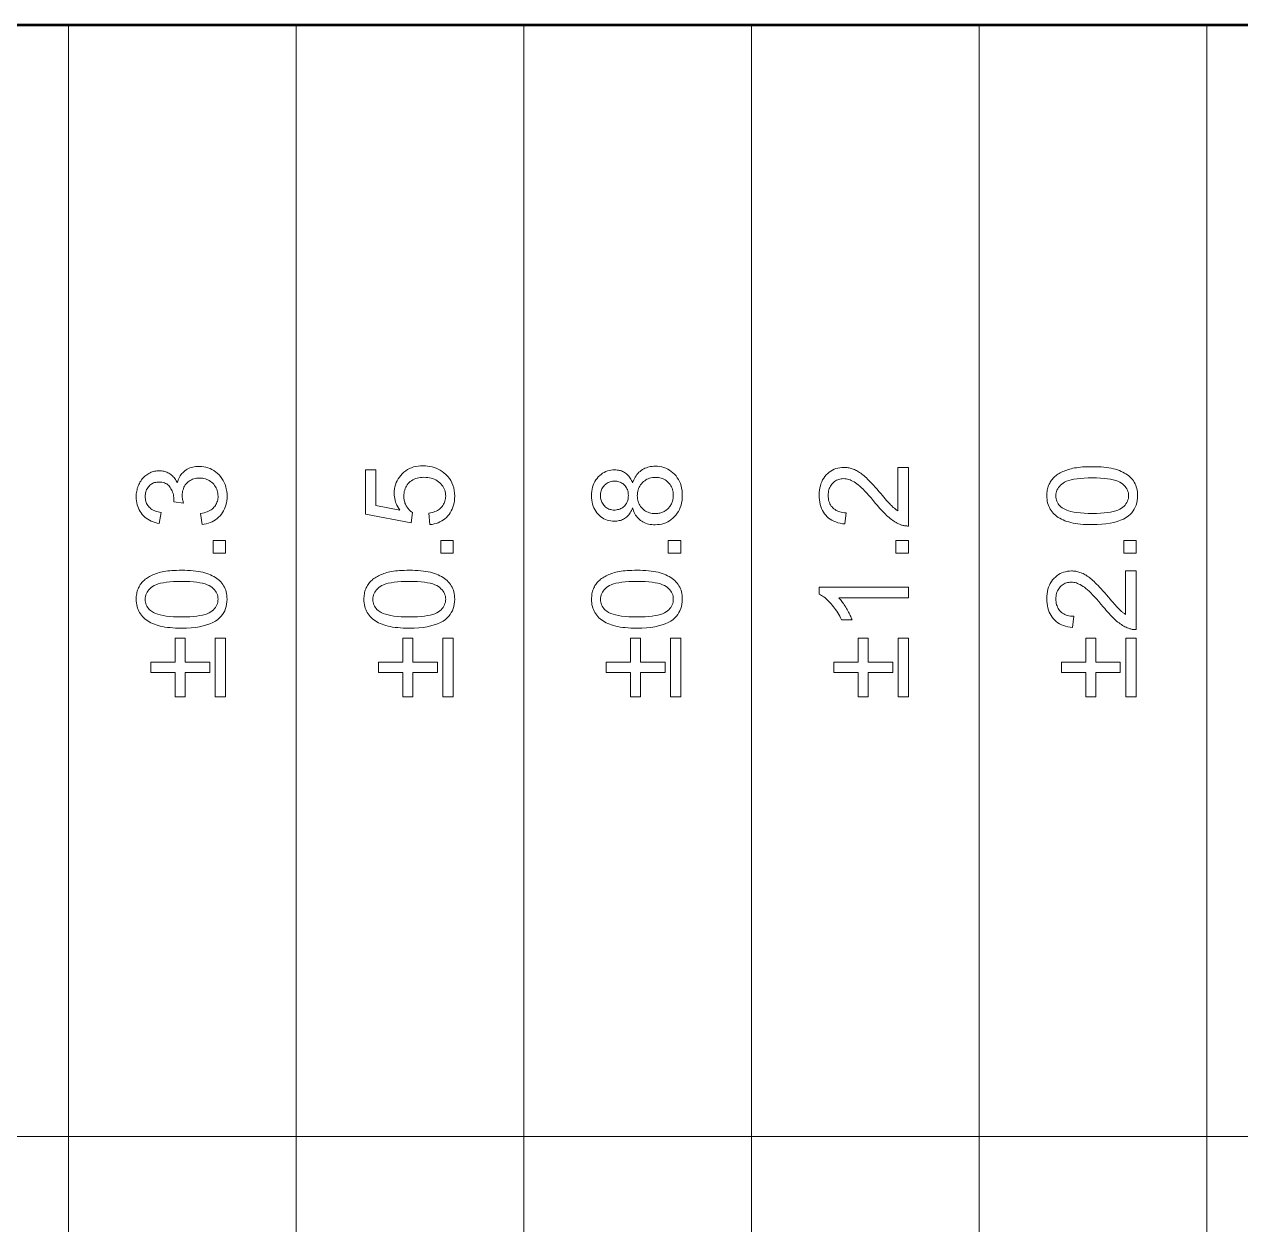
# Model space of a CAD drawing. Extents: x 23 to 417, y 3 to 294.
# Drawn here: x 189.29 to 202.97, y 36.73 to 50.24 of the extents above; entities that cross this region are included whole.
import ezdxf

# ---------------------------------------------------------------- set-up
doc = ezdxf.new("R2010")
doc.units = 0

msp = doc.modelspace()

# ---------------------------------------------------------------- linework, layer by layer
at = {"color": 7, "lineweight": 35}
msp.add_line((30.237, 50.237), (409.763, 50.237), dxfattribs=at)
at = {"color": 7, "lineweight": 13}
for p, q in [((176.422, 50.222), (230.758, 50.222)), ((189.786, 10.222), (189.786, 50.222)), ((192.347, 10.222), (192.347, 50.222)), ((194.908, 10.222), (194.908, 50.222)), ((197.468, 10.222), (197.468, 50.222)), ((200.029, 10.222), (200.029, 50.222)), ((202.59, 10.222), (202.59, 50.222)), ((182.104, 37.722), (212.833, 37.722))]:
    msp.add_line(p, q, dxfattribs=at)
for points in [[(191.287, 44.608), (191.271, 44.731), (191.291, 44.735), (191.31, 44.74), (191.328, 44.746), (191.345, 44.752), (191.36, 44.759), (191.375, 44.767), (191.388, 44.775), (191.4, 44.783), (191.411, 44.793), (191.421, 44.803), (191.43, 44.813), (191.438, 44.824), (191.444, 44.835), (191.45, 44.847), (191.455, 44.859), (191.46, 44.872), (191.463, 44.885), (191.465, 44.898), (191.467, 44.912), (191.467, 44.926), (191.466, 44.943), (191.465, 44.96), (191.462, 44.976), (191.457, 44.991), (191.452, 45.006), (191.445, 45.021), (191.438, 45.034), (191.429, 45.048), (191.418, 45.061), (191.407, 45.073), (191.395, 45.084), (191.382, 45.094), (191.368, 45.103), (191.354, 45.111), (191.34, 45.117), (191.325, 45.123), (191.309, 45.127), (191.293, 45.13), (191.276, 45.132), (191.258, 45.132), (191.242, 45.132), (191.226, 45.13), (191.21, 45.127), (191.195, 45.124), (191.181, 45.119), (191.167, 45.113), (191.154, 45.105), (191.142, 45.097), (191.13, 45.088), (191.119, 45.077), (191.108, 45.066), (191.099, 45.054), (191.091, 45.041), (191.084, 45.028), (191.078, 45.014), (191.073, 45), (191.069, 44.985), (191.066, 44.97), (191.064, 44.953), (191.064, 44.937), (191.064, 44.93), (191.064, 44.922), (191.065, 44.914), (191.066, 44.906), (191.067, 44.898), (191.069, 44.889), (191.071, 44.88), (191.073, 44.87), (191.075, 44.86), (191.077, 44.85), (190.97, 44.864), (190.97, 44.866), (190.97, 44.868), (190.97, 44.871), (190.971, 44.873), (190.971, 44.875), (190.971, 44.877), (190.971, 44.879), (190.971, 44.88), (190.971, 44.882), (190.971, 44.883), (190.971, 44.899), (190.969, 44.914), (190.967, 44.929), (190.965, 44.944), (190.961, 44.958), (190.956, 44.972), (190.951, 44.986), (190.945, 44.999), (190.938, 45.012), (190.93, 45.025), (190.922, 45.037), (190.912, 45.047), (190.902, 45.057), (190.89, 45.065), (190.878, 45.072), (190.865, 45.077), (190.851, 45.082), (190.836, 45.085), (190.821, 45.087), (190.804, 45.087), (190.791, 45.087), (190.778, 45.086), (190.766, 45.083), (190.754, 45.08), (190.742, 45.076), (190.731, 45.071), (190.721, 45.065), (190.711, 45.058), (190.701, 45.05), (190.692, 45.042), (190.684, 45.032), (190.676, 45.022), (190.669, 45.012), (190.664, 45.001), (190.659, 44.989), (190.655, 44.977), (190.652, 44.965), (190.65, 44.952), (190.648, 44.938), (190.648, 44.924), (190.648, 44.91), (190.65, 44.896), (190.652, 44.883), (190.655, 44.87), (190.659, 44.858), (190.664, 44.846), (190.67, 44.835), (190.677, 44.824), (190.684, 44.814), (190.693, 44.804), (190.702, 44.795), (190.713, 44.787), (190.724, 44.779), (190.736, 44.772), (190.749, 44.765), (190.763, 44.759), (190.778, 44.754), (190.794, 44.75), (190.81, 44.746), (190.828, 44.743), (190.806, 44.62), (190.782, 44.625), (190.759, 44.631), (190.737, 44.639), (190.716, 44.647), (190.696, 44.657), (190.678, 44.668), (190.66, 44.68), (190.644, 44.693), (190.629, 44.707), (190.615, 44.722), (190.602, 44.739), (190.59, 44.756), (190.58, 44.774), (190.571, 44.793), (190.564, 44.812), (190.558, 44.832), (190.553, 44.853), (190.55, 44.875), (190.547, 44.898), (190.547, 44.921), (190.547, 44.937), (190.548, 44.953), (190.55, 44.969), (190.552, 44.984), (190.556, 45), (190.559, 45.015), (190.564, 45.029), (190.569, 45.044), (190.575, 45.058), (190.582, 45.072), (190.589, 45.085), (190.597, 45.098), (190.605, 45.11), (190.614, 45.122), (190.623, 45.132), (190.633, 45.143), (190.644, 45.152), (190.655, 45.161), (190.666, 45.169), (190.678, 45.177), (190.69, 45.184), (190.702, 45.19), (190.715, 45.196), (190.728, 45.2), (190.74, 45.204), (190.753, 45.208), (190.766, 45.21), (190.78, 45.212), (190.793, 45.213), (190.807, 45.214), (190.82, 45.213), (190.832, 45.212), (190.845, 45.21), (190.857, 45.208), (190.869, 45.205), (190.88, 45.201), (190.892, 45.197), (190.903, 45.191), (190.914, 45.185), (190.925, 45.179), (190.935, 45.172), (190.945, 45.164), (190.955, 45.155), (190.964, 45.146), (190.972, 45.136), (190.981, 45.125), (190.988, 45.114), (190.996, 45.102), (191.003, 45.089), (191.009, 45.076), (191.014, 45.093), (191.019, 45.11), (191.026, 45.125), (191.033, 45.14), (191.041, 45.155), (191.05, 45.168), (191.059, 45.181), (191.07, 45.192), (191.082, 45.203), (191.094, 45.214), (191.107, 45.223), (191.121, 45.231), (191.136, 45.239), (191.151, 45.245), (191.167, 45.25), (191.183, 45.255), (191.2, 45.258), (191.218, 45.261), (191.236, 45.262), (191.256, 45.263), (191.281, 45.262), (191.306, 45.259), (191.331, 45.254), (191.354, 45.247), (191.377, 45.239), (191.398, 45.228), (191.419, 45.216), (191.44, 45.202), (191.459, 45.185), (191.478, 45.167), (191.495, 45.148), (191.51, 45.127), (191.524, 45.105), (191.536, 45.083), (191.546, 45.059), (191.554, 45.034), (191.56, 45.009), (191.565, 44.982), (191.568, 44.954), (191.569, 44.926), (191.568, 44.9), (191.565, 44.875), (191.562, 44.851), (191.556, 44.828), (191.549, 44.805), (191.54, 44.784), (191.53, 44.763), (191.518, 44.744), (191.505, 44.725), (191.49, 44.707), (191.474, 44.69), (191.457, 44.675), (191.439, 44.662), (191.42, 44.649), (191.4, 44.639), (191.379, 44.63), (191.358, 44.622), (191.335, 44.616), (191.311, 44.611)], [(193.85, 44.607), (193.839, 44.736), (193.857, 44.739), (193.875, 44.743), (193.891, 44.748), (193.907, 44.754), (193.921, 44.76), (193.935, 44.767), (193.948, 44.775), (193.959, 44.783), (193.97, 44.793), (193.98, 44.803), (193.989, 44.813), (193.997, 44.824), (194.004, 44.836), (194.011, 44.848), (194.016, 44.86), (194.02, 44.873), (194.023, 44.886), (194.026, 44.9), (194.027, 44.914), (194.028, 44.928), (194.027, 44.946), (194.025, 44.963), (194.022, 44.979), (194.017, 44.995), (194.011, 45.01), (194.004, 45.025), (193.995, 45.039), (193.985, 45.053), (193.974, 45.066), (193.961, 45.079), (193.947, 45.09), (193.932, 45.101), (193.917, 45.11), (193.9, 45.118), (193.883, 45.125), (193.865, 45.13), (193.846, 45.134), (193.826, 45.137), (193.805, 45.139), (193.783, 45.14), (193.763, 45.139), (193.743, 45.138), (193.724, 45.135), (193.707, 45.13), (193.69, 45.125), (193.673, 45.119), (193.658, 45.111), (193.644, 45.102), (193.63, 45.092), (193.618, 45.081), (193.606, 45.069), (193.596, 45.056), (193.587, 45.042), (193.579, 45.028), (193.572, 45.013), (193.567, 44.997), (193.562, 44.98), (193.559, 44.963), (193.558, 44.945), (193.557, 44.926), (193.557, 44.915), (193.558, 44.903), (193.559, 44.892), (193.561, 44.881), (193.564, 44.87), (193.567, 44.859), (193.57, 44.849), (193.574, 44.839), (193.579, 44.829), (193.584, 44.819), (193.59, 44.81), (193.595, 44.801), (193.602, 44.793), (193.608, 44.784), (193.615, 44.777), (193.622, 44.769), (193.63, 44.762), (193.637, 44.756), (193.645, 44.75), (193.654, 44.744), (193.639, 44.629), (193.125, 44.726), (193.125, 45.223), (193.243, 45.223), (193.243, 44.824), (193.511, 44.77), (193.499, 44.788), (193.489, 44.807), (193.479, 44.825), (193.471, 44.844), (193.464, 44.862), (193.459, 44.881), (193.454, 44.901), (193.451, 44.92), (193.449, 44.939), (193.449, 44.959), (193.449, 44.985), (193.452, 45.01), (193.457, 45.034), (193.463, 45.057), (193.471, 45.08), (193.481, 45.102), (193.493, 45.122), (193.507, 45.143), (193.522, 45.162), (193.539, 45.18), (193.558, 45.197), (193.578, 45.213), (193.598, 45.226), (193.62, 45.238), (193.643, 45.248), (193.667, 45.256), (193.692, 45.262), (193.718, 45.267), (193.745, 45.269), (193.773, 45.27), (193.799, 45.269), (193.825, 45.267), (193.851, 45.263), (193.875, 45.258), (193.899, 45.25), (193.922, 45.242), (193.945, 45.231), (193.966, 45.22), (193.987, 45.206), (194.007, 45.191), (194.03, 45.171), (194.051, 45.15), (194.069, 45.127), (194.085, 45.103), (194.098, 45.077), (194.109, 45.05), (194.118, 45.022), (194.124, 44.992), (194.127, 44.961), (194.129, 44.928), (194.128, 44.902), (194.126, 44.876), (194.122, 44.851), (194.116, 44.827), (194.11, 44.805), (194.101, 44.783), (194.091, 44.762), (194.08, 44.742), (194.067, 44.723), (194.052, 44.706), (194.036, 44.689), (194.02, 44.674), (194.002, 44.661), (193.983, 44.649), (193.963, 44.638), (193.943, 44.629), (193.921, 44.621), (193.898, 44.615), (193.874, 44.61)], [(196.13, 44.796), (196.124, 44.781), (196.118, 44.767), (196.111, 44.754), (196.104, 44.741), (196.096, 44.73), (196.088, 44.719), (196.079, 44.709), (196.07, 44.699), (196.06, 44.691), (196.05, 44.683), (196.04, 44.676), (196.029, 44.67), (196.017, 44.664), (196.005, 44.659), (195.993, 44.655), (195.981, 44.652), (195.968, 44.649), (195.954, 44.648), (195.94, 44.646), (195.926, 44.646), (195.905, 44.647), (195.884, 44.649), (195.864, 44.653), (195.844, 44.659), (195.826, 44.666), (195.808, 44.674), (195.79, 44.684), (195.774, 44.696), (195.758, 44.71), (195.743, 44.724), (195.728, 44.741), (195.716, 44.758), (195.705, 44.776), (195.695, 44.796), (195.687, 44.816), (195.68, 44.837), (195.675, 44.86), (195.671, 44.883), (195.669, 44.908), (195.668, 44.933), (195.669, 44.959), (195.671, 44.984), (195.675, 45.007), (195.68, 45.03), (195.687, 45.051), (195.696, 45.072), (195.705, 45.092), (195.717, 45.11), (195.73, 45.128), (195.744, 45.144), (195.76, 45.159), (195.776, 45.173), (195.793, 45.185), (195.81, 45.195), (195.829, 45.204), (195.847, 45.211), (195.867, 45.217), (195.887, 45.221), (195.908, 45.223), (195.929, 45.224), (195.943, 45.223), (195.957, 45.222), (195.97, 45.221), (195.982, 45.218), (195.995, 45.215), (196.006, 45.211), (196.018, 45.206), (196.029, 45.2), (196.04, 45.194), (196.051, 45.187), (196.061, 45.18), (196.07, 45.171), (196.079, 45.162), (196.088, 45.152), (196.096, 45.141), (196.104, 45.13), (196.111, 45.118), (196.118, 45.105), (196.124, 45.091), (196.13, 45.076), (196.136, 45.094), (196.143, 45.112), (196.151, 45.128), (196.16, 45.143), (196.169, 45.158), (196.179, 45.171), (196.19, 45.184), (196.202, 45.196), (196.214, 45.207), (196.227, 45.217), (196.24, 45.226), (196.255, 45.234), (196.269, 45.241), (196.285, 45.247), (196.3, 45.253), (196.316, 45.257), (196.333, 45.26), (196.35, 45.263), (196.368, 45.264), (196.386, 45.265), (196.412, 45.264), (196.436, 45.261), (196.46, 45.257), (196.483, 45.25), (196.505, 45.242), (196.526, 45.232), (196.546, 45.22), (196.565, 45.207), (196.584, 45.191), (196.602, 45.174), (196.619, 45.155), (196.633, 45.135), (196.647, 45.114), (196.658, 45.092), (196.668, 45.069), (196.675, 45.045), (196.682, 45.019), (196.686, 44.992), (196.688, 44.964), (196.689, 44.935), (196.688, 44.906), (196.686, 44.878), (196.681, 44.852), (196.675, 44.826), (196.667, 44.802), (196.658, 44.778), (196.646, 44.756), (196.633, 44.735), (196.618, 44.715), (196.602, 44.697), (196.584, 44.679), (196.565, 44.664), (196.545, 44.65), (196.525, 44.638), (196.503, 44.628), (196.481, 44.62), (196.458, 44.614), (196.434, 44.609), (196.409, 44.607), (196.383, 44.606), (196.364, 44.606), (196.345, 44.608), (196.327, 44.61), (196.31, 44.614), (196.293, 44.618), (196.277, 44.624), (196.262, 44.63), (196.247, 44.637), (196.233, 44.646), (196.22, 44.655), (196.207, 44.666), (196.195, 44.677), (196.184, 44.689), (196.174, 44.702), (196.164, 44.715), (196.156, 44.73), (196.148, 44.745), (196.141, 44.761), (196.135, 44.778)], [(199.115, 45.252), (199.233, 45.252), (199.233, 44.591), (199.224, 44.591), (199.215, 44.592), (199.207, 44.592), (199.198, 44.593), (199.19, 44.594), (199.181, 44.596), (199.173, 44.598), (199.164, 44.6), (199.156, 44.603), (199.148, 44.606), (199.134, 44.611), (199.121, 44.617), (199.107, 44.624), (199.094, 44.631), (199.081, 44.639), (199.067, 44.647), (199.054, 44.656), (199.041, 44.666), (199.028, 44.676), (199.015, 44.687), (199.001, 44.698), (198.988, 44.711), (198.974, 44.724), (198.959, 44.739), (198.944, 44.755), (198.929, 44.771), (198.913, 44.789), (198.897, 44.807), (198.88, 44.827), (198.863, 44.847), (198.837, 44.879), (198.812, 44.908), (198.788, 44.936), (198.765, 44.961), (198.743, 44.984), (198.723, 45.005), (198.703, 45.024), (198.685, 45.04), (198.668, 45.055), (198.652, 45.068), (198.636, 45.078), (198.621, 45.088), (198.605, 45.097), (198.59, 45.104), (198.576, 45.111), (198.561, 45.116), (198.546, 45.12), (198.532, 45.123), (198.518, 45.124), (198.504, 45.125), (198.489, 45.124), (198.476, 45.123), (198.462, 45.12), (198.449, 45.117), (198.437, 45.112), (198.424, 45.106), (198.413, 45.099), (198.402, 45.092), (198.391, 45.083), (198.381, 45.073), (198.371, 45.062), (198.363, 45.051), (198.355, 45.039), (198.349, 45.026), (198.343, 45.013), (198.339, 44.999), (198.335, 44.984), (198.333, 44.969), (198.331, 44.953), (198.331, 44.937), (198.331, 44.919), (198.333, 44.903), (198.335, 44.887), (198.339, 44.871), (198.344, 44.857), (198.35, 44.843), (198.357, 44.83), (198.365, 44.817), (198.374, 44.806), (198.384, 44.795), (198.395, 44.785), (198.407, 44.776), (198.419, 44.768), (198.433, 44.761), (198.447, 44.755), (198.462, 44.75), (198.478, 44.746), (198.495, 44.743), (198.513, 44.742), (198.531, 44.741), (198.518, 44.615), (198.491, 44.618), (198.464, 44.623), (198.439, 44.629), (198.416, 44.637), (198.394, 44.646), (198.373, 44.656), (198.353, 44.668), (198.335, 44.681), (198.318, 44.696), (198.303, 44.712), (198.289, 44.73), (198.276, 44.748), (198.265, 44.768), (198.256, 44.789), (198.247, 44.811), (198.241, 44.835), (198.236, 44.859), (198.232, 44.885), (198.23, 44.911), (198.229, 44.939), (198.23, 44.968), (198.232, 44.995), (198.236, 45.02), (198.242, 45.045), (198.249, 45.068), (198.258, 45.09), (198.268, 45.111), (198.28, 45.131), (198.294, 45.15), (198.309, 45.167), (198.325, 45.183), (198.342, 45.197), (198.36, 45.21), (198.379, 45.221), (198.398, 45.23), (198.418, 45.238), (198.439, 45.244), (198.461, 45.248), (198.483, 45.25), (198.507, 45.251), (198.519, 45.251), (198.53, 45.25), (198.542, 45.249), (198.554, 45.247), (198.566, 45.245), (198.578, 45.242), (198.59, 45.239), (198.601, 45.235), (198.613, 45.231), (198.625, 45.227), (198.636, 45.221), (198.648, 45.215), (198.66, 45.209), (198.672, 45.202), (198.684, 45.194), (198.696, 45.185), (198.709, 45.176), (198.721, 45.167), (198.734, 45.156), (198.747, 45.145), (198.76, 45.133), (198.774, 45.119), (198.789, 45.104), (198.806, 45.087), (198.823, 45.069), (198.841, 45.05), (198.86, 45.028), (198.88, 45.006), (198.901, 44.981), (198.923, 44.956), (198.941, 44.934), (198.957, 44.915), (198.973, 44.897), (198.987, 44.88), (199.001, 44.865), (199.012, 44.852), (199.023, 44.84), (199.033, 44.83), (199.041, 44.821), (199.049, 44.814), (199.055, 44.808), (199.062, 44.802), (199.068, 44.796), (199.075, 44.791), (199.082, 44.785), (199.088, 44.78), (199.095, 44.775), (199.102, 44.771), (199.108, 44.766), (199.115, 44.762)], [(201.301, 44.607), (201.266, 44.608), (201.232, 44.609), (201.2, 44.61), (201.17, 44.613), (201.14, 44.616), (201.113, 44.62), (201.086, 44.625), (201.061, 44.631), (201.037, 44.637), (201.015, 44.644), (200.994, 44.651), (200.974, 44.66), (200.955, 44.669), (200.936, 44.679), (200.919, 44.689), (200.903, 44.7), (200.888, 44.712), (200.874, 44.725), (200.861, 44.738), (200.848, 44.752), (200.837, 44.767), (200.827, 44.782), (200.818, 44.799), (200.811, 44.816), (200.804, 44.833), (200.799, 44.852), (200.795, 44.871), (200.792, 44.891), (200.79, 44.912), (200.79, 44.933), (200.79, 44.949), (200.791, 44.965), (200.793, 44.98), (200.795, 44.994), (200.798, 45.009), (200.801, 45.023), (200.805, 45.036), (200.81, 45.049), (200.816, 45.062), (200.822, 45.074), (200.829, 45.086), (200.836, 45.098), (200.844, 45.109), (200.853, 45.12), (200.862, 45.13), (200.871, 45.14), (200.881, 45.149), (200.892, 45.158), (200.904, 45.167), (200.915, 45.175), (200.928, 45.182), (200.941, 45.19), (200.954, 45.197), (200.969, 45.204), (200.983, 45.21), (200.998, 45.216), (201.014, 45.222), (201.03, 45.227), (201.047, 45.232), (201.064, 45.237), (201.082, 45.241), (201.102, 45.245), (201.122, 45.248), (201.144, 45.251), (201.167, 45.254), (201.191, 45.256), (201.217, 45.257), (201.243, 45.258), (201.271, 45.259), (201.301, 45.259), (201.335, 45.259), (201.368, 45.258), (201.4, 45.256), (201.43, 45.254), (201.46, 45.25), (201.487, 45.246), (201.514, 45.242), (201.539, 45.236), (201.562, 45.23), (201.585, 45.223), (201.606, 45.216), (201.626, 45.207), (201.645, 45.198), (201.663, 45.188), (201.68, 45.178), (201.697, 45.167), (201.712, 45.155), (201.726, 45.142), (201.739, 45.129), (201.752, 45.115), (201.763, 45.1), (201.773, 45.085), (201.782, 45.068), (201.79, 45.051), (201.796, 45.034), (201.801, 45.015), (201.805, 44.996), (201.808, 44.976), (201.81, 44.955), (201.811, 44.933), (201.81, 44.905), (201.807, 44.878), (201.801, 44.852), (201.794, 44.827), (201.785, 44.804), (201.773, 44.782), (201.76, 44.761), (201.744, 44.742), (201.727, 44.723), (201.707, 44.706), (201.681, 44.687), (201.651, 44.67), (201.618, 44.656), (201.582, 44.643), (201.543, 44.632), (201.501, 44.623), (201.455, 44.616), (201.407, 44.611), (201.355, 44.608)], [(195.922, 44.772), (195.936, 44.772), (195.949, 44.773), (195.962, 44.776), (195.975, 44.779), (195.986, 44.783), (195.998, 44.788), (196.009, 44.794), (196.019, 44.801), (196.029, 44.809), (196.038, 44.817), (196.046, 44.827), (196.054, 44.837), (196.061, 44.847), (196.067, 44.858), (196.072, 44.87), (196.076, 44.882), (196.079, 44.895), (196.081, 44.908), (196.082, 44.922), (196.083, 44.936), (196.082, 44.95), (196.081, 44.963), (196.079, 44.976), (196.076, 44.989), (196.072, 45.001), (196.067, 45.012), (196.061, 45.023), (196.054, 45.033), (196.047, 45.043), (196.038, 45.052), (196.029, 45.061), (196.02, 45.069), (196.01, 45.075), (195.999, 45.081), (195.989, 45.086), (195.977, 45.09), (195.966, 45.094), (195.954, 45.096), (195.942, 45.097), (195.929, 45.098), (195.915, 45.097), (195.903, 45.096), (195.89, 45.093), (195.878, 45.09), (195.867, 45.086), (195.855, 45.081), (195.845, 45.075), (195.834, 45.068), (195.825, 45.06), (195.815, 45.051), (195.806, 45.041), (195.799, 45.031), (195.792, 45.021), (195.786, 45.01), (195.781, 44.998), (195.777, 44.987), (195.773, 44.974), (195.771, 44.962), (195.77, 44.948), (195.769, 44.935), (195.77, 44.921), (195.771, 44.907), (195.773, 44.895), (195.776, 44.882), (195.78, 44.87), (195.785, 44.859), (195.791, 44.848), (195.798, 44.837), (195.806, 44.827), (195.814, 44.818), (195.823, 44.809), (195.833, 44.801), (195.843, 44.794), (195.853, 44.788), (195.864, 44.783), (195.875, 44.779), (195.886, 44.776), (195.898, 44.773), (195.91, 44.772)], [(196.384, 44.732), (196.394, 44.732), (196.405, 44.733), (196.415, 44.734), (196.425, 44.736), (196.435, 44.738), (196.446, 44.741), (196.456, 44.744), (196.466, 44.748), (196.476, 44.752), (196.485, 44.757), (196.495, 44.762), (196.504, 44.768), (196.513, 44.774), (196.521, 44.781), (196.529, 44.788), (196.536, 44.795), (196.543, 44.804), (196.55, 44.812), (196.556, 44.821), (196.561, 44.831), (196.567, 44.841), (196.571, 44.851), (196.575, 44.861), (196.579, 44.871), (196.582, 44.882), (196.584, 44.893), (196.586, 44.903), (196.587, 44.914), (196.588, 44.925), (196.588, 44.937), (196.588, 44.954), (196.586, 44.971), (196.583, 44.987), (196.579, 45.002), (196.574, 45.017), (196.568, 45.031), (196.561, 45.045), (196.552, 45.058), (196.543, 45.07), (196.532, 45.082), (196.52, 45.093), (196.508, 45.103), (196.495, 45.111), (196.482, 45.119), (196.467, 45.125), (196.453, 45.13), (196.437, 45.134), (196.422, 45.137), (196.405, 45.139), (196.388, 45.139), (196.37, 45.139), (196.354, 45.137), (196.337, 45.134), (196.322, 45.13), (196.307, 45.124), (196.292, 45.118), (196.279, 45.11), (196.266, 45.101), (196.253, 45.091), (196.241, 45.08), (196.23, 45.068), (196.22, 45.055), (196.212, 45.042), (196.204, 45.028), (196.198, 45.014), (196.192, 44.999), (196.188, 44.983), (196.186, 44.967), (196.184, 44.95), (196.183, 44.933), (196.184, 44.916), (196.186, 44.899), (196.188, 44.883), (196.192, 44.868), (196.198, 44.853), (196.204, 44.839), (196.211, 44.826), (196.22, 44.813), (196.23, 44.801), (196.241, 44.789), (196.252, 44.778), (196.265, 44.768), (196.277, 44.76), (196.291, 44.753), (196.305, 44.746), (196.32, 44.741), (196.335, 44.737), (196.351, 44.734), (196.367, 44.733)], [(201.301, 44.733), (201.348, 44.734), (201.392, 44.736), (201.433, 44.739), (201.471, 44.743), (201.506, 44.748), (201.537, 44.754), (201.565, 44.762), (201.589, 44.77), (201.61, 44.78), (201.628, 44.791), (201.644, 44.803), (201.658, 44.815), (201.67, 44.828), (201.68, 44.841), (201.689, 44.855), (201.697, 44.87), (201.702, 44.885), (201.707, 44.9), (201.709, 44.917), (201.71, 44.933), (201.709, 44.95), (201.707, 44.966), (201.702, 44.982), (201.697, 44.997), (201.689, 45.011), (201.68, 45.025), (201.67, 45.038), (201.657, 45.051), (201.644, 45.064), (201.628, 45.075), (201.61, 45.086), (201.589, 45.096), (201.564, 45.105), (201.536, 45.112), (201.505, 45.119), (201.471, 45.124), (201.433, 45.128), (201.392, 45.131), (201.348, 45.133), (201.301, 45.133), (201.253, 45.133), (201.208, 45.131), (201.167, 45.128), (201.13, 45.124), (201.095, 45.119), (201.064, 45.112), (201.036, 45.105), (201.012, 45.096), (200.99, 45.086), (200.972, 45.075), (200.957, 45.064), (200.943, 45.051), (200.931, 45.038), (200.92, 45.025), (200.912, 45.011), (200.904, 44.996), (200.899, 44.981), (200.895, 44.965), (200.892, 44.949), (200.891, 44.932), (200.892, 44.915), (200.894, 44.899), (200.898, 44.884), (200.903, 44.87), (200.909, 44.856), (200.917, 44.843), (200.926, 44.83), (200.937, 44.818), (200.949, 44.807), (200.963, 44.797), (200.983, 44.785), (201.006, 44.774), (201.032, 44.764), (201.061, 44.756), (201.093, 44.749), (201.128, 44.744), (201.167, 44.739), (201.208, 44.736), (201.253, 44.734)], [(191.551, 44.288), (191.411, 44.288), (191.411, 44.428), (191.551, 44.428)], [(194.112, 44.288), (193.972, 44.288), (193.972, 44.428), (194.112, 44.428)], [(196.672, 44.288), (196.532, 44.288), (196.532, 44.428), (196.672, 44.428)], [(199.233, 44.288), (199.093, 44.288), (199.093, 44.428), (199.233, 44.428)], [(201.794, 44.288), (201.654, 44.288), (201.654, 44.428), (201.794, 44.428)], [(191.058, 43.442), (191.023, 43.442), (190.99, 43.444), (190.958, 43.445), (190.927, 43.448), (190.898, 43.451), (190.87, 43.455), (190.843, 43.46), (190.818, 43.465), (190.795, 43.472), (190.772, 43.479), (190.751, 43.486), (190.731, 43.495), (190.712, 43.504), (190.694, 43.513), (190.676, 43.524), (190.66, 43.535), (190.645, 43.547), (190.631, 43.56), (190.618, 43.573), (190.605, 43.587), (190.594, 43.602), (190.584, 43.617), (190.576, 43.634), (190.568, 43.651), (190.561, 43.668), (190.556, 43.687), (190.552, 43.706), (190.549, 43.726), (190.547, 43.747), (190.547, 43.768), (190.547, 43.784), (190.548, 43.8), (190.55, 43.815), (190.552, 43.829), (190.555, 43.844), (190.558, 43.858), (190.563, 43.871), (190.568, 43.884), (190.573, 43.897), (190.579, 43.909), (190.586, 43.921), (190.593, 43.933), (190.601, 43.944), (190.61, 43.955), (190.619, 43.965), (190.628, 43.975), (190.639, 43.984), (190.649, 43.993), (190.661, 44.002), (190.673, 44.01), (190.685, 44.017), (190.698, 44.025), (190.712, 44.032), (190.726, 44.039), (190.74, 44.045), (190.755, 44.051), (190.771, 44.057), (190.787, 44.062), (190.804, 44.067), (190.821, 44.072), (190.839, 44.076), (190.859, 44.08), (190.879, 44.083), (190.901, 44.086), (190.924, 44.089), (190.949, 44.091), (190.974, 44.092), (191.001, 44.093), (191.029, 44.094), (191.058, 44.094), (191.092, 44.094), (191.125, 44.093), (191.157, 44.091), (191.188, 44.088), (191.217, 44.085), (191.244, 44.081), (191.271, 44.076), (191.296, 44.071), (191.32, 44.065), (191.342, 44.058), (191.363, 44.05), (191.383, 44.042), (191.402, 44.033), (191.42, 44.023), (191.438, 44.013), (191.454, 44.002), (191.469, 43.99), (191.483, 43.977), (191.497, 43.964), (191.509, 43.95), (191.52, 43.935), (191.53, 43.92), (191.539, 43.903), (191.547, 43.886), (191.553, 43.869), (191.559, 43.85), (191.563, 43.831), (191.566, 43.811), (191.567, 43.79), (191.568, 43.768), (191.567, 43.74), (191.564, 43.713), (191.559, 43.687), (191.551, 43.662), (191.542, 43.639), (191.531, 43.617), (191.517, 43.596), (191.502, 43.577), (191.484, 43.558), (191.464, 43.541), (191.438, 43.522), (191.408, 43.505), (191.375, 43.491), (191.339, 43.478), (191.3, 43.467), (191.258, 43.458), (191.213, 43.451), (191.164, 43.446), (191.112, 43.443)], [(193.618, 43.442), (193.584, 43.442), (193.55, 43.444), (193.518, 43.445), (193.488, 43.448), (193.458, 43.451), (193.431, 43.455), (193.404, 43.46), (193.379, 43.465), (193.355, 43.472), (193.333, 43.479), (193.312, 43.486), (193.292, 43.495), (193.273, 43.504), (193.254, 43.513), (193.237, 43.524), (193.221, 43.535), (193.206, 43.547), (193.192, 43.56), (193.178, 43.573), (193.166, 43.587), (193.155, 43.602), (193.145, 43.617), (193.136, 43.634), (193.129, 43.651), (193.122, 43.668), (193.117, 43.687), (193.113, 43.706), (193.11, 43.726), (193.108, 43.747), (193.107, 43.768), (193.108, 43.784), (193.109, 43.8), (193.11, 43.815), (193.113, 43.829), (193.116, 43.844), (193.119, 43.858), (193.123, 43.871), (193.128, 43.884), (193.134, 43.897), (193.14, 43.909), (193.147, 43.921), (193.154, 43.933), (193.162, 43.944), (193.17, 43.955), (193.179, 43.965), (193.189, 43.975), (193.199, 43.984), (193.21, 43.993), (193.221, 44.002), (193.233, 44.01), (193.246, 44.017), (193.259, 44.025), (193.272, 44.032), (193.286, 44.039), (193.301, 44.045), (193.316, 44.051), (193.332, 44.057), (193.348, 44.062), (193.365, 44.067), (193.382, 44.072), (193.4, 44.076), (193.42, 44.08), (193.44, 44.083), (193.462, 44.086), (193.485, 44.089), (193.509, 44.091), (193.535, 44.092), (193.561, 44.093), (193.589, 44.094), (193.618, 44.094), (193.653, 44.094), (193.686, 44.093), (193.718, 44.091), (193.748, 44.088), (193.777, 44.085), (193.805, 44.081), (193.832, 44.076), (193.857, 44.071), (193.88, 44.065), (193.903, 44.058), (193.924, 44.05), (193.944, 44.042), (193.963, 44.033), (193.981, 44.023), (193.998, 44.013), (194.015, 44.002), (194.03, 43.99), (194.044, 43.977), (194.057, 43.964), (194.07, 43.95), (194.081, 43.935), (194.091, 43.92), (194.1, 43.903), (194.107, 43.886), (194.114, 43.869), (194.119, 43.85), (194.123, 43.831), (194.126, 43.811), (194.128, 43.79), (194.129, 43.768), (194.128, 43.74), (194.124, 43.713), (194.119, 43.687), (194.112, 43.662), (194.103, 43.639), (194.091, 43.617), (194.078, 43.596), (194.062, 43.577), (194.045, 43.558), (194.025, 43.541), (193.998, 43.522), (193.969, 43.505), (193.936, 43.491), (193.9, 43.478), (193.861, 43.467), (193.819, 43.458), (193.773, 43.451), (193.725, 43.446), (193.673, 43.443)], [(196.179, 43.442), (196.144, 43.442), (196.111, 43.444), (196.079, 43.445), (196.048, 43.448), (196.019, 43.451), (195.991, 43.455), (195.965, 43.46), (195.94, 43.465), (195.916, 43.472), (195.894, 43.479), (195.873, 43.486), (195.852, 43.495), (195.833, 43.504), (195.815, 43.513), (195.798, 43.524), (195.782, 43.535), (195.767, 43.547), (195.752, 43.56), (195.739, 43.573), (195.727, 43.587), (195.716, 43.602), (195.706, 43.617), (195.697, 43.634), (195.689, 43.651), (195.683, 43.668), (195.678, 43.687), (195.673, 43.706), (195.671, 43.726), (195.669, 43.747), (195.668, 43.768), (195.669, 43.784), (195.67, 43.8), (195.671, 43.815), (195.673, 43.829), (195.676, 43.844), (195.68, 43.858), (195.684, 43.871), (195.689, 43.884), (195.694, 43.897), (195.701, 43.909), (195.707, 43.921), (195.715, 43.933), (195.723, 43.944), (195.731, 43.955), (195.74, 43.965), (195.75, 43.975), (195.76, 43.984), (195.771, 43.993), (195.782, 44.002), (195.794, 44.01), (195.807, 44.017), (195.82, 44.025), (195.833, 44.032), (195.847, 44.039), (195.862, 44.045), (195.877, 44.051), (195.893, 44.057), (195.909, 44.062), (195.926, 44.067), (195.943, 44.072), (195.961, 44.076), (195.98, 44.08), (196.001, 44.083), (196.023, 44.086), (196.046, 44.089), (196.07, 44.091), (196.095, 44.092), (196.122, 44.093), (196.15, 44.094), (196.179, 44.094), (196.214, 44.094), (196.247, 44.093), (196.279, 44.091), (196.309, 44.088), (196.338, 44.085), (196.366, 44.081), (196.392, 44.076), (196.417, 44.071), (196.441, 44.065), (196.463, 44.058), (196.484, 44.05), (196.505, 44.042), (196.524, 44.033), (196.542, 44.023), (196.559, 44.013), (196.575, 44.002), (196.591, 43.99), (196.605, 43.977), (196.618, 43.964), (196.63, 43.95), (196.642, 43.935), (196.652, 43.92), (196.66, 43.903), (196.668, 43.886), (196.675, 43.869), (196.68, 43.85), (196.684, 43.831), (196.687, 43.811), (196.689, 43.79), (196.689, 43.768), (196.688, 43.74), (196.685, 43.713), (196.68, 43.687), (196.673, 43.662), (196.663, 43.639), (196.652, 43.617), (196.639, 43.596), (196.623, 43.577), (196.605, 43.558), (196.586, 43.541), (196.559, 43.522), (196.529, 43.505), (196.497, 43.491), (196.461, 43.478), (196.422, 43.467), (196.379, 43.458), (196.334, 43.451), (196.286, 43.446), (196.234, 43.443)], [(201.676, 44.087), (201.794, 44.087), (201.794, 43.426), (201.785, 43.426), (201.776, 43.427), (201.767, 43.427), (201.759, 43.428), (201.75, 43.429), (201.742, 43.431), (201.733, 43.433), (201.725, 43.435), (201.717, 43.438), (201.708, 43.441), (201.695, 43.446), (201.682, 43.452), (201.668, 43.459), (201.655, 43.466), (201.641, 43.474), (201.628, 43.482), (201.615, 43.491), (201.602, 43.501), (201.589, 43.511), (201.575, 43.522), (201.562, 43.533), (201.548, 43.546), (201.534, 43.559), (201.52, 43.574), (201.505, 43.59), (201.489, 43.606), (201.474, 43.624), (201.458, 43.642), (201.441, 43.662), (201.424, 43.682), (201.398, 43.714), (201.373, 43.743), (201.349, 43.771), (201.326, 43.796), (201.304, 43.819), (201.284, 43.84), (201.264, 43.859), (201.246, 43.875), (201.228, 43.89), (201.212, 43.903), (201.197, 43.913), (201.181, 43.923), (201.166, 43.932), (201.151, 43.939), (201.136, 43.946), (201.122, 43.951), (201.107, 43.955), (201.093, 43.958), (201.079, 43.959), (201.065, 43.96), (201.05, 43.959), (201.036, 43.958), (201.023, 43.955), (201.01, 43.951), (200.997, 43.947), (200.985, 43.941), (200.974, 43.934), (200.962, 43.926), (200.952, 43.918), (200.941, 43.908), (200.932, 43.897), (200.923, 43.886), (200.916, 43.873), (200.909, 43.861), (200.904, 43.848), (200.899, 43.834), (200.896, 43.819), (200.893, 43.804), (200.892, 43.788), (200.891, 43.772), (200.892, 43.754), (200.893, 43.738), (200.896, 43.722), (200.9, 43.706), (200.905, 43.692), (200.91, 43.678), (200.917, 43.665), (200.925, 43.652), (200.934, 43.641), (200.944, 43.63), (200.956, 43.62), (200.967, 43.611), (200.98, 43.602), (200.994, 43.596), (201.008, 43.59), (201.023, 43.585), (201.039, 43.581), (201.056, 43.578), (201.073, 43.576), (201.092, 43.576), (201.079, 43.45), (201.051, 43.453), (201.025, 43.458), (201, 43.464), (200.977, 43.471), (200.954, 43.48), (200.934, 43.491), (200.914, 43.503), (200.896, 43.516), (200.879, 43.531), (200.864, 43.547), (200.85, 43.565), (200.837, 43.583), (200.826, 43.603), (200.816, 43.624), (200.808, 43.646), (200.801, 43.67), (200.796, 43.694), (200.793, 43.72), (200.79, 43.746), (200.79, 43.774), (200.79, 43.802), (200.793, 43.829), (200.797, 43.855), (200.802, 43.88), (200.81, 43.903), (200.818, 43.925), (200.829, 43.946), (200.841, 43.966), (200.854, 43.985), (200.869, 44.002), (200.886, 44.018), (200.903, 44.032), (200.921, 44.045), (200.939, 44.056), (200.959, 44.065), (200.979, 44.073), (201, 44.078), (201.022, 44.083), (201.044, 44.085), (201.067, 44.086), (201.079, 44.086), (201.091, 44.085), (201.103, 44.084), (201.115, 44.082), (201.127, 44.08), (201.139, 44.077), (201.15, 44.074), (201.162, 44.07), (201.174, 44.066), (201.185, 44.061), (201.197, 44.056), (201.209, 44.05), (201.221, 44.044), (201.233, 44.037), (201.245, 44.029), (201.257, 44.02), (201.269, 44.011), (201.282, 44.001), (201.295, 43.991), (201.307, 43.98), (201.321, 43.968), (201.335, 43.954), (201.35, 43.939), (201.366, 43.922), (201.383, 43.904), (201.401, 43.884), (201.421, 43.863), (201.441, 43.841), (201.461, 43.816), (201.483, 43.791), (201.501, 43.769), (201.518, 43.75), (201.534, 43.731), (201.548, 43.715), (201.561, 43.7), (201.573, 43.687), (201.584, 43.675), (201.594, 43.664), (201.602, 43.656), (201.609, 43.649), (201.616, 43.643), (201.622, 43.637), (201.629, 43.631), (201.636, 43.625), (201.642, 43.62), (201.649, 43.615), (201.656, 43.61), (201.662, 43.606), (201.669, 43.601), (201.676, 43.597)], [(191.058, 43.568), (191.105, 43.569), (191.15, 43.571), (191.191, 43.573), (191.228, 43.578), (191.263, 43.583), (191.294, 43.589), (191.322, 43.597), (191.346, 43.605), (191.368, 43.615), (191.385, 43.626), (191.401, 43.638), (191.415, 43.65), (191.427, 43.663), (191.438, 43.676), (191.447, 43.69), (191.454, 43.705), (191.46, 43.72), (191.464, 43.735), (191.466, 43.752), (191.467, 43.768), (191.466, 43.785), (191.464, 43.801), (191.46, 43.816), (191.454, 43.832), (191.447, 43.846), (191.438, 43.86), (191.427, 43.873), (191.415, 43.886), (191.401, 43.899), (191.385, 43.91), (191.367, 43.921), (191.346, 43.931), (191.321, 43.94), (191.293, 43.947), (191.262, 43.954), (191.228, 43.959), (191.19, 43.963), (191.149, 43.966), (191.105, 43.967), (191.058, 43.968), (191.01, 43.967), (190.966, 43.966), (190.924, 43.963), (190.887, 43.959), (190.852, 43.954), (190.821, 43.947), (190.793, 43.94), (190.769, 43.931), (190.747, 43.921), (190.73, 43.91), (190.714, 43.899), (190.7, 43.886), (190.688, 43.873), (190.678, 43.86), (190.669, 43.846), (190.661, 43.831), (190.656, 43.816), (190.652, 43.8), (190.649, 43.784), (190.648, 43.767), (190.649, 43.75), (190.651, 43.734), (190.655, 43.719), (190.66, 43.705), (190.666, 43.691), (190.674, 43.678), (190.684, 43.665), (190.694, 43.653), (190.706, 43.642), (190.72, 43.632), (190.74, 43.62), (190.763, 43.609), (190.789, 43.599), (190.818, 43.591), (190.85, 43.584), (190.885, 43.578), (190.924, 43.574), (190.965, 43.571), (191.01, 43.569)], [(193.618, 43.568), (193.666, 43.569), (193.71, 43.571), (193.751, 43.573), (193.789, 43.578), (193.823, 43.583), (193.855, 43.589), (193.882, 43.597), (193.907, 43.605), (193.928, 43.615), (193.946, 43.626), (193.962, 43.638), (193.976, 43.65), (193.988, 43.663), (193.998, 43.676), (194.007, 43.69), (194.015, 43.705), (194.02, 43.72), (194.024, 43.735), (194.027, 43.752), (194.028, 43.768), (194.027, 43.785), (194.024, 43.801), (194.02, 43.816), (194.015, 43.832), (194.007, 43.846), (193.998, 43.86), (193.988, 43.873), (193.975, 43.886), (193.961, 43.899), (193.946, 43.91), (193.928, 43.921), (193.907, 43.931), (193.882, 43.94), (193.854, 43.947), (193.823, 43.954), (193.789, 43.959), (193.751, 43.963), (193.71, 43.966), (193.666, 43.967), (193.618, 43.968), (193.571, 43.967), (193.526, 43.966), (193.485, 43.963), (193.447, 43.959), (193.413, 43.954), (193.382, 43.947), (193.354, 43.94), (193.329, 43.931), (193.308, 43.921), (193.29, 43.91), (193.275, 43.899), (193.261, 43.886), (193.249, 43.873), (193.238, 43.86), (193.229, 43.846), (193.222, 43.831), (193.216, 43.816), (193.212, 43.8), (193.21, 43.784), (193.209, 43.767), (193.21, 43.75), (193.212, 43.734), (193.216, 43.719), (193.221, 43.705), (193.227, 43.691), (193.235, 43.678), (193.244, 43.665), (193.255, 43.653), (193.267, 43.642), (193.281, 43.632), (193.301, 43.62), (193.324, 43.609), (193.35, 43.599), (193.379, 43.591), (193.411, 43.584), (193.446, 43.578), (193.485, 43.574), (193.526, 43.571), (193.571, 43.569)], [(196.179, 43.568), (196.227, 43.569), (196.271, 43.571), (196.312, 43.573), (196.35, 43.578), (196.384, 43.583), (196.415, 43.589), (196.443, 43.597), (196.468, 43.605), (196.489, 43.615), (196.507, 43.626), (196.522, 43.638), (196.536, 43.65), (196.548, 43.663), (196.559, 43.676), (196.568, 43.69), (196.575, 43.705), (196.581, 43.72), (196.585, 43.735), (196.588, 43.752), (196.588, 43.768), (196.588, 43.785), (196.585, 43.801), (196.581, 43.816), (196.575, 43.832), (196.568, 43.846), (196.559, 43.86), (196.548, 43.873), (196.536, 43.886), (196.522, 43.899), (196.507, 43.91), (196.489, 43.921), (196.467, 43.931), (196.443, 43.94), (196.415, 43.947), (196.384, 43.954), (196.349, 43.959), (196.312, 43.963), (196.271, 43.966), (196.227, 43.967), (196.179, 43.968), (196.131, 43.967), (196.087, 43.966), (196.046, 43.963), (196.008, 43.959), (195.974, 43.954), (195.942, 43.947), (195.915, 43.94), (195.89, 43.931), (195.869, 43.921), (195.851, 43.91), (195.836, 43.899), (195.822, 43.886), (195.81, 43.873), (195.799, 43.86), (195.79, 43.846), (195.783, 43.831), (195.777, 43.816), (195.773, 43.8), (195.771, 43.784), (195.77, 43.767), (195.771, 43.75), (195.773, 43.734), (195.776, 43.719), (195.781, 43.705), (195.788, 43.691), (195.796, 43.678), (195.805, 43.665), (195.816, 43.653), (195.828, 43.642), (195.841, 43.632), (195.861, 43.62), (195.884, 43.609), (195.91, 43.599), (195.939, 43.591), (195.972, 43.584), (196.007, 43.578), (196.045, 43.574), (196.087, 43.571), (196.131, 43.569)], [(199.233, 43.905), (199.233, 43.782), (198.451, 43.782), (198.459, 43.773), (198.468, 43.763), (198.476, 43.753), (198.484, 43.742), (198.493, 43.731), (198.501, 43.719), (198.51, 43.706), (198.518, 43.693), (198.527, 43.68), (198.535, 43.665), (198.543, 43.651), (198.551, 43.637), (198.559, 43.624), (198.566, 43.61), (198.572, 43.597), (198.578, 43.584), (198.584, 43.572), (198.589, 43.56), (198.594, 43.548), (198.599, 43.536), (198.48, 43.536), (198.47, 43.557), (198.46, 43.576), (198.449, 43.596), (198.438, 43.614), (198.426, 43.633), (198.414, 43.651), (198.402, 43.668), (198.389, 43.684), (198.376, 43.701), (198.363, 43.716), (198.349, 43.731), (198.335, 43.745), (198.322, 43.759), (198.308, 43.771), (198.295, 43.782), (198.281, 43.793), (198.268, 43.802), (198.255, 43.811), (198.242, 43.819), (198.229, 43.825), (198.229, 43.905)], [(191.374, 42.943), (191.099, 42.943), (191.099, 42.671), (190.985, 42.671), (190.985, 42.943), (190.713, 42.943), (190.713, 43.059), (190.985, 43.059), (190.985, 43.331), (191.099, 43.331), (191.099, 43.059), (191.374, 43.059)], [(191.551, 43.331), (191.551, 42.671), (191.436, 42.671), (191.436, 43.331)], [(193.934, 42.943), (193.659, 42.943), (193.659, 42.671), (193.545, 42.671), (193.545, 42.943), (193.273, 42.943), (193.273, 43.059), (193.545, 43.059), (193.545, 43.331), (193.659, 43.331), (193.659, 43.059), (193.934, 43.059)], [(194.112, 43.331), (194.112, 42.671), (193.997, 42.671), (193.997, 43.331)], [(196.495, 42.943), (196.22, 42.943), (196.22, 42.671), (196.106, 42.671), (196.106, 42.943), (195.834, 42.943), (195.834, 43.059), (196.106, 43.059), (196.106, 43.331), (196.22, 43.331), (196.22, 43.059), (196.495, 43.059)], [(196.672, 43.331), (196.672, 42.671), (196.558, 42.671), (196.558, 43.331)], [(199.056, 42.943), (198.781, 42.943), (198.781, 42.671), (198.667, 42.671), (198.667, 42.943), (198.395, 42.943), (198.395, 43.059), (198.667, 43.059), (198.667, 43.331), (198.781, 43.331), (198.781, 43.059), (199.056, 43.059)], [(199.233, 43.331), (199.233, 42.671), (199.118, 42.671), (199.118, 43.331)], [(201.616, 42.943), (201.341, 42.943), (201.341, 42.671), (201.228, 42.671), (201.228, 42.943), (200.955, 42.943), (200.955, 43.059), (201.228, 43.059), (201.228, 43.331), (201.341, 43.331), (201.341, 43.059), (201.616, 43.059)], [(201.794, 43.331), (201.794, 42.671), (201.679, 42.671), (201.679, 43.331)]]:
    msp.add_lwpolyline(points, close=True, dxfattribs=at)

doc.saveas('drawing.dxf')
